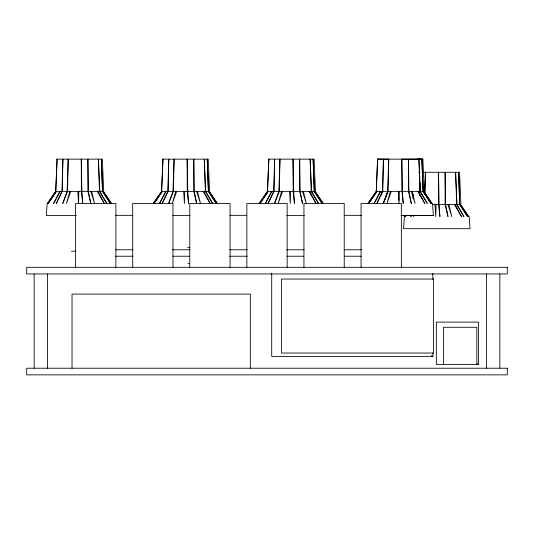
<?xml version="1.0" encoding="UTF-8"?>
<svg xmlns="http://www.w3.org/2000/svg" width="534" height="534" viewBox="0 0 534 534"><rect width="100%" height="100%" fill="white"/><g stroke="black" fill="none" stroke-linecap="round" stroke-linejoin="round"><path stroke-width="0.8" d="M62.278 191.366L62.905 159.139L61.944 191.366L56.31 203.454L62.278 191.366L67.097 191.366L68.212 159.139L67.551 191.366L62.792 203.454L67.097 191.366M168.157 191.366L168.784 159.139L167.823 191.366L162.189 203.454L168.157 191.366L172.976 191.366L174.091 159.139L173.43 191.366L168.671 203.454L172.976 191.366M274.035 191.366L274.663 159.139L273.702 191.366L268.068 203.454L274.035 191.366L278.855 191.366L279.963 159.139L279.309 191.366L274.549 203.454L278.855 191.366M419.664 195.424L419.711 192.948M419.744 191.292L419.904 183.028M408.437 191.359L402.429 191.359L403.23 203.447L401.915 191.379L401.815 159.132L420.625 159.139L377.358 159.139L388.739 159.145L388.078 191.372L383.913 201.952M424.964 194.596L425.418 172.288L424.737 192.12M78.818 191.366L78.551 203.454L77.79 191.366M184.697 191.366L184.43 203.454L183.669 191.366M290.576 191.366L290.309 203.454L289.548 191.366M399.345 191.359L399.078 203.447L398.317 191.359M436.031 204.515L435.764 216.597L435.003 204.515M382.471 191.372L383.432 159.139L382.805 191.372L380.348 196.352M419.45 194.596L419.497 192.948M419.55 191.292L419.797 183.028M387.624 191.372L388.739 159.132M413.229 198.728L413.396 194.596M413.149 198.728L413.329 194.596M47.186 203.454L46.358 215.542L76.409 215.542M404.392 216.597L403.564 228.686L470.033 228.686L469.206 216.597M69.834 191.366L66.47 203.454L70.802 191.366M175.713 191.366L172.349 203.454L176.681 191.366M281.592 191.366L278.227 203.454L282.559 191.366M390.361 191.359L386.996 203.447L391.329 191.359M413.523 216.597L414.224 215.175M59.715 191.366L53.62 203.454L60.275 191.366M165.593 191.366L159.499 203.454L166.154 191.366M271.472 191.366L265.371 203.454L272.033 191.366M411.547 215.175L410.826 216.597L411.614 215.175M56.277 191.366L48.24 203.454L56.604 191.366M162.156 191.366L154.119 203.454L162.476 191.366M268.035 191.366L259.998 203.454L268.355 191.366M377.124 191.366L368.767 203.454L376.804 191.366L382.471 191.366L376.837 203.447L382.805 191.366L387.624 191.359L383.319 203.447L388.078 191.359L401.915 191.359M432.527 203.454L433.354 215.542L401.094 215.549M416.8 159.139L422.875 159.139L421.867 159.145L423.122 191.366L424.216 191.366L422.875 159.139L418.923 159.145L420.004 191.366L427.273 203.447L420.318 191.372L418.923 159.139M56.831 159.139L102.354 159.139L103.689 191.366L102.595 191.366L101.34 159.139L102.461 191.366L110.344 203.454L102.595 191.366M162.71 159.139L208.227 159.139L209.568 191.366L208.474 191.366L207.219 159.139L208.34 191.366L216.223 203.454L208.474 191.366M268.589 159.139L314.105 159.139L315.447 191.366L314.352 191.366L313.098 159.139L314.219 191.366L322.102 203.454L314.352 191.366M418.589 172.288L420.118 172.288M423.148 172.288L459.56 172.288L460.902 204.515L459.807 204.515L458.552 172.288L459.674 204.515L467.557 216.597L459.807 204.515M55.489 191.366L61.944 191.366M67.551 191.366L81.388 191.366L82.703 203.454L81.902 191.366L81.288 159.139L81.388 191.366M81.902 191.366L87.916 191.366L90.78 203.454L88.384 191.366L87.903 159.139L87.916 191.366M88.384 191.366L99.484 191.366L106.753 203.454L99.791 191.366L98.396 159.139L99.484 191.366M99.791 191.366L102.461 191.366M161.368 191.366L167.823 191.366M173.43 191.366L187.267 191.366L188.582 203.454L187.781 191.366L187.167 159.139L187.267 191.366M187.781 191.366L193.795 191.366L196.659 203.454L194.263 191.366L193.782 159.139L193.795 191.366M194.263 191.366L205.363 191.366L212.632 203.454L205.67 191.366L204.275 159.139L205.363 191.366M205.67 191.366L208.34 191.366M267.247 191.366L273.702 191.366M279.309 191.366L293.146 191.366L294.461 203.454L293.66 191.366L293.046 159.139L293.146 191.366M293.66 191.366L299.667 191.366L302.538 203.454L300.141 191.366L299.661 159.139L299.667 191.366M300.141 191.366L311.235 191.366L318.504 203.454L311.549 191.366L310.154 159.139L311.235 191.366M311.549 191.366L314.219 191.366M408.911 191.359L420.004 191.366M420.318 191.366L422.988 191.366L430.871 203.454L423.122 191.366M432.954 204.515L438.601 204.515L439.916 216.597L439.115 204.515L438.501 172.288L438.601 204.515M439.115 204.515L445.122 204.515L447.993 216.597L445.596 204.515L445.116 172.288L445.122 204.515M445.596 204.515L456.69 204.515L463.959 216.597L457.004 204.515L455.609 172.288L456.69 204.515M457.004 204.515L459.674 204.515M115.644 215.335L132.385 215.335M229.914 215.335L246.595 215.335M344.13 215.335L361.638 215.335M401.181 215.529L433.354 215.542M172.816 215.542L190.064 215.542M286.705 215.542L304.38 215.542M187.641 247.362L189.944 247.362M115.538 249.778L133.026 249.778M172.402 249.778L189.904 249.778M229.627 249.778L247.115 249.778M286.611 249.778L304.113 249.778M344.13 249.778L361.638 249.778M71.422 251.194L76.028 251.194M115.538 256.227L133.026 256.227M172.996 256.227L189.657 256.227M229.627 256.227L247.115 256.227M287.085 256.227L303.746 256.227M344.55 256.227L361.204 256.227M187.975 263.476L189.617 263.476M478.391 364.408L436.338 364.408L436.338 322.109L478.391 322.109L478.391 364.408L476.869 363.821M378.366 159.145L379.607 159.145M427.968 215.536L431.659 215.536M424.17 191.366L423.776 191.366L431.926 203.454L423.903 191.372M460.462 204.515L468.612 216.597L460.588 204.515M315.007 191.366L323.157 203.454L315.133 191.366M209.128 191.366L217.278 203.454L209.255 191.366M103.249 191.366L111.399 203.454L103.382 191.366M454.441 204.515L461.476 216.597L455.155 204.515M308.986 191.366L316.021 203.454L309.7 191.366M203.107 191.366L210.142 203.454L203.821 191.366M97.228 191.366L104.27 203.454L97.942 191.366M447.946 204.515L451.791 216.597L448.827 204.515M302.498 191.366L306.336 203.454L303.372 191.366M196.619 191.366L200.457 203.454L197.493 191.366M90.74 191.366L94.578 203.454L91.621 191.366M398.317 191.379L398.878 200.243M421.867 159.139L422.988 191.366M401.815 159.132L402.429 191.379M499.844 273.955L499.844 368.22M486.554 273.955L486.554 368.22M476.829 364.448L476.829 327.289L443.447 327.289L443.447 364.448M432.854 273.428L432.854 279.282M432.854 353.041L432.854 356.418L271.713 356.418L271.713 273.475M401.348 267.307L401.348 203.454L361.064 203.454L361.064 267.307M344.223 267.307L344.223 203.454L303.939 203.454L303.939 267.307M287.145 267.307L287.145 203.454L246.855 203.454L246.855 267.307M250.312 368.22L250.312 294.107L72.03 294.107L72.03 368.22M230.061 267.307L230.061 203.454L189.777 203.454L189.777 267.307M172.976 267.307L172.976 203.454L132.692 203.454L132.692 267.307M115.891 267.307L115.891 203.454L75.608 203.454L75.608 267.307M47.446 273.955L47.446 368.22M34.156 273.955L34.156 368.22M57.085 159.139L55.783 191.366L47.446 203.454L55.69 191.366L57.085 159.139M162.963 159.139L161.662 191.366L153.325 203.454L161.562 191.366L162.963 159.139M268.842 159.139L267.541 191.366L259.204 203.454L267.441 191.366L268.842 159.139M377.611 159.139L376.31 191.366L367.973 203.454L376.21 191.366L377.611 159.139M380.241 191.366L374.147 203.447L380.802 191.366L380.241 191.372M406.347 215.255L405.453 216.597L406.381 215.255M405.573 215.255L404.659 216.597L405.586 215.255M376.804 191.366L376.31 191.366L376.804 191.372M412.141 191.372L411.267 191.372L415.105 203.447L412.141 191.372M418.469 191.372L417.755 191.372L424.79 203.447L418.469 191.372M507.3 267.307L26.7 267.307L26.7 273.955L507.3 273.955L507.3 267.307M433.555 279.055L281.471 279.055L281.471 353.041L433.555 353.041L433.555 279.055M507.3 368.22L26.7 368.22L26.7 374.868L507.3 374.868L507.3 368.22M432.854 356.418L431.272 355.971L432.854 356.418M411.307 203.447L408.437 191.372L408.43 159.132L408.911 191.372L411.307 203.447"/></g></svg>
